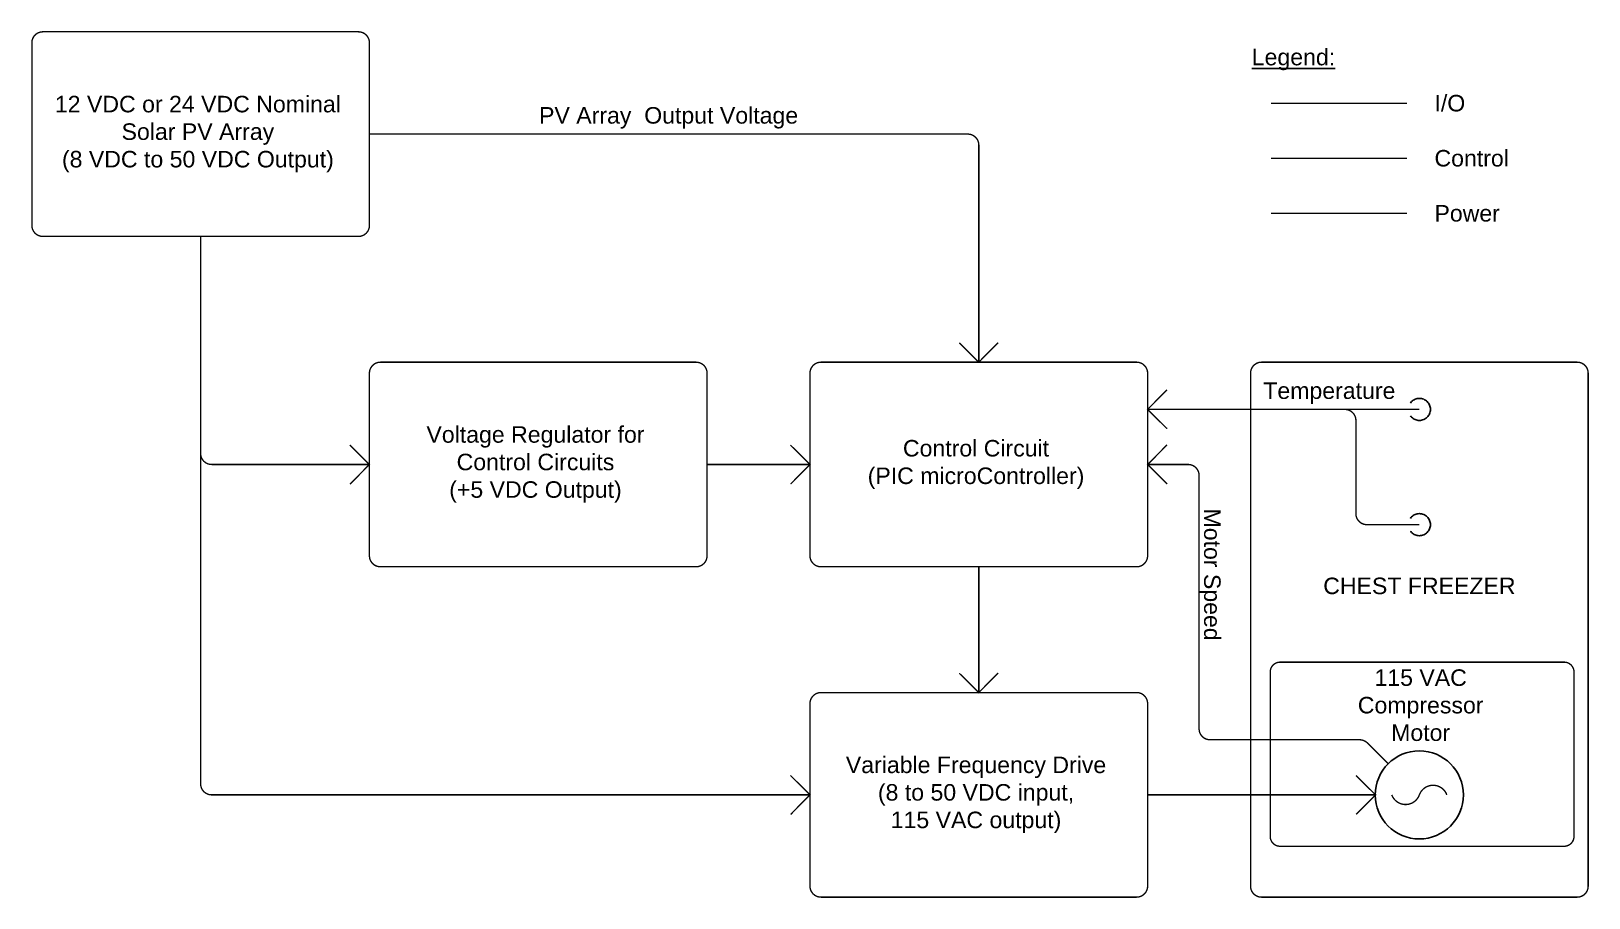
# Model space of a CAD drawing. Header units: inches. Extents: x 0 to 28.3, y 0 to 15.8.
import ezdxf

# ---------------------------------------------------------------- set-up
doc = ezdxf.new("R2010")
doc.units = ezdxf.units.IN
doc.header["$MEASUREMENT"] = 0
doc.linetypes.add('DASHDOT', pattern=[1, 0.5, -0.25, 0, -0.25])
doc.linetypes.add('DASHED', pattern=[0.75, 0.5, -0.25])
for name, color, linetype in [('Blocks', 5, 'Continuous'), ('Cntl-Lines', 5, 'DASHDOT'), ('IO-Lines', 2, 'DASHED'), ('Power-Lines', 1, 'Continuous')]:
    doc.layers.add(name, color=color, linetype=linetype)
doc.styles.get("Standard").update_dxf_attribs({"font": 'arial.ttf'})

msp = doc.modelspace()

# ---------------------------------------------------------------- linework, layer by layer
at = {"layer": 'Blocks', "const_width": 0.025}
for points in [[(0.235, 15.751), (5.965, 15.751, -0.414214), (6.165, 15.551), (6.165, 12.235, -0.414214), (5.965, 12.035), (0.235, 12.035, -0.414214), (0.035, 12.235), (0.035, 15.551, -0.414214)], [(6.365, 9.751), (12.096, 9.751, -0.414214), (12.296, 9.551), (12.296, 6.235, -0.414214), (12.096, 6.035), (6.365, 6.035, -0.414214), (6.165, 6.235), (6.165, 9.551, -0.414214)], [(14.365, 9.751), (20.096, 9.751, -0.414214), (20.296, 9.551), (20.296, 6.235, -0.414214), (20.096, 6.035), (14.365, 6.035, -0.414214), (14.165, 6.235), (14.165, 9.551, -0.414214)], [(14.365, 3.751), (20.096, 3.751, -0.414214), (20.296, 3.551), (20.296, 0.235, -0.414214), (20.096, 0.035), (14.365, 0.035, -0.414214), (14.165, 0.235), (14.165, 3.551, -0.414214)]]:
    msp.add_lwpolyline(points, format="xyb", close=True, dxfattribs=at)
for points in [[(22.165, 9.105), (22.165, 9.551, -0.414214), (22.365, 9.751), (28.096, 9.751, -0.414214), (28.296, 9.551), (28.296, 9.177)], [(28.296, 9.177), (28.296, 0.235, -0.414214), (28.096, 0.035), (22.365, 0.035, -0.414214), (22.165, 0.235), (22.165, 9.105)], [(24.73, 1.892, 0.7), (25.23, 1.892, -0.7), (25.73, 1.892)]]:
    msp.add_lwpolyline(points, format="xyb", dxfattribs=at)
at = {"layer": 'Blocks', "linetype": 'DASHDOT', "const_width": 0.025}
msp.add_lwpolyline([(22.702, 4.303), (27.859, 4.303, -0.414214), (28.039, 4.123), (28.039, 1.139, -0.414214), (27.859, 0.959), (22.702, 0.959, -0.414214), (22.522, 1.139), (22.522, 4.123, -0.414214)], format="xyb", close=True, dxfattribs=at)
at = {"layer": 'Blocks'}
msp.add_circle((25.23, 1.892), 0.8, dxfattribs=at)
at = {"layer": 'Cntl-Lines', "const_width": 0.025}
for points in [[(22.538, 13.453), (25.005, 13.453)], [(17.231, 6.035), (17.231, 3.751)], [(17.582, 4.106), (17.231, 3.751), (16.875, 4.102)]]:
    msp.add_lwpolyline(points, dxfattribs=at)
at = {"layer": 'IO-Lines', "const_width": 0.025}
for points in [[(22.538, 14.453), (25.005, 14.453)], [(17.582, 10.106), (17.231, 9.751), (16.875, 10.102)], [(20.651, 8.541), (20.296, 8.893), (20.648, 9.248)], [(20.296, 8.893), (25.231, 8.893)], [(20.651, 7.541), (20.296, 7.893), (20.648, 8.248)]]:
    msp.add_lwpolyline(points, dxfattribs=at)
for points in [[(6.165, 13.893), (17.031, 13.893, -0.414214), (17.231, 13.693), (17.231, 9.751)], [(23.878, 8.893, -0.414214), (24.078, 8.693), (24.078, 7, 0.414214), (24.278, 6.8), (25.231, 6.8)], [(20.296, 7.893), (21.031, 7.893, -0.414214), (21.231, 7.693), (21.231, 3.093, 0.414214), (21.431, 2.893), (24.146, 2.893, -0.198823), (24.288, 2.834), (24.664, 2.458)]]:
    msp.add_lwpolyline(points, format="xyb", dxfattribs=at)
at = {"layer": 'IO-Lines'}
for centre in [(25.231, 8.893), (25.231, 6.8)]:
    msp.add_circle(centre, 0.2, dxfattribs=at)
at = {"layer": 'Power-Lines', "const_width": 0.025}
for points in [[(22.538, 12.453), (25.005, 12.453)], [(5.81, 8.245), (6.165, 7.893), (5.813, 7.537)], [(13.81, 8.245), (14.165, 7.893), (13.813, 7.537)], [(12.296, 7.893), (14.165, 7.893)], [(13.81, 2.245), (14.165, 1.893), (13.813, 1.537)], [(24.08, 2.244), (24.435, 1.893), (24.083, 1.537)], [(20.296, 1.893), (24.435, 1.893)]]:
    msp.add_lwpolyline(points, dxfattribs=at)
for points in [[(3.1, 12.035), (3.1, 2.093, 0.414214), (3.3, 1.893), (14.165, 1.893)], [(3.1, 8.093, 0.414214), (3.3, 7.893), (6.165, 7.893)]]:
    msp.add_lwpolyline(points, format="xyb", dxfattribs=at)

# ---------------------------------------------------------------- texts
at = {"layer": 'Blocks', "char_height": 0.3, "attachment_point": 5}
for s, insert in [('12 VDC or 24 VDC Nominal\\PSolar PV Array\\P(8 VDC to 50 VDC Output)', (3.05, 13.893)), ('Voltage Regulator for\\PControl Circuits\\P(+5 VDC Output)', (9.18, 7.893)), ('Control Circuit\\P(PIC microController)', (17.18, 7.893)), ('CHEST FREEZER', (25.231, 5.686)), ('115 VAC \\PCompressor\\PMotor', (25.254, 3.52)), ('Variable Frequency Drive\\P(8 to 50 VDC input,\\P115 VAC output)', (17.18, 1.893))]:
    msp.add_mtext_dynamic_manual_height_columns(s, width=6.1305, gutter_width=1, heights=[3.716], dxfattribs=dict(at, insert=insert))
at = {"layer": 'Cntl-Lines', "insert": (25.505, 13.453), "char_height": 0.3, "attachment_point": 4}
msp.add_mtext_dynamic_manual_height_columns('Control', width=5.57023, gutter_width=1, heights=[0], dxfattribs=at)
at = {"layer": 'IO-Lines', "char_height": 0.3}
for s, heights, insert, attachment_point in [('{\\LLegend:}', [0.94], (22.187, 15.052), 7), ('I/O', [0], (25.505, 14.453), 4), ('PV Array  Output Voltage', [0], (11.598, 13.993), 8), ('Temperature', [0], (23.596, 8.993), 8)]:
    msp.add_mtext_dynamic_manual_height_columns(s, width=5.57023, gutter_width=1, heights=heights, dxfattribs=dict(at, insert=insert, attachment_point=attachment_point))
at = {"layer": 'IO-Lines', "insert": (21.231, 5.893), "char_height": 0.3, "attachment_point": 8, "rotation": 270}
msp.add_mtext_dynamic_manual_height_columns('Motor Speed', width=5.57023, gutter_width=1, heights=[0.65], dxfattribs=at)
at = {"layer": 'Power-Lines', "insert": (25.505, 12.453), "char_height": 0.3, "attachment_point": 4}
msp.add_mtext_dynamic_manual_height_columns('Power', width=5.57023, gutter_width=1, heights=[0], dxfattribs=at)

doc.saveas('drawing.dxf')
